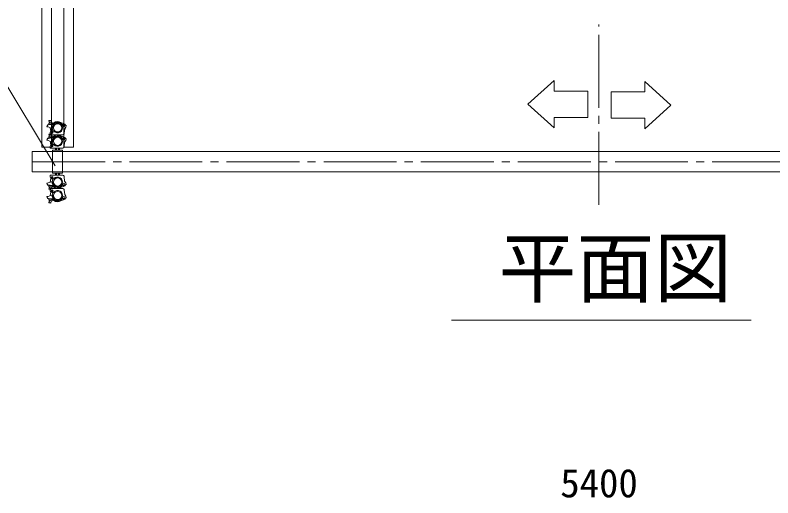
# Model space of a CAD drawing. Units: millimetres, scale not verified. Extents: x -9305 to 9305, y -6415 to 6415.
# Drawn here: x -7366 to -3622, y 1797 to 4180 of the extents above; entities that cross this region are included whole.
import ezdxf
from ezdxf.enums import TextEntityAlignment as Align

# ---------------------------------------------------------------- set-up
doc = ezdxf.new("R2010")
doc.units = ezdxf.units.MM
doc.header["$LTSCALE"] = 40
doc.linetypes.add('CHAIN2', pattern=[12, 9, -1, 1, -1])
doc.linetypes.add('DOUBLE_CHAIN2', pattern=[12.8, 9, -1, 0.6, -0.6, 0.6, -1])
for name, color, linetype, lineweight in [('0-0_0', 7, 'Continuous', 9), ('0-2_CLG-36', 7, 'CHAIN2', 9), ('0-4_CLGS-54', 7, 'Continuous', 9), ('0-7_TEXT', 7, 'Continuous', 9), ('0-A_寸法', 7, 'Continuous', 9)]:
    doc.layers.add(name, color=color, linetype=linetype, lineweight=lineweight)
doc.styles.add('ＭＳ ゴシック', font='')
doc.styles.get('ＭＳ ゴシック').set_extended_font_data('MS Gothic')

msp = doc.modelspace()

# ---------------------------------------------------------------- linework, layer by layer
at = {"layer": '0-0_0', "linetype": 'CHAIN2'}
msp.add_line((-4481.34, 3243.38), (-4481.34, 4133.66), dxfattribs=at)
at = {"layer": '0-0_0'}
for p, q in [((-4254.77, 3853.42), (-4125.82, 3736.42)), ((-4703.44, 3623.65), (-4832.38, 3740.65))]:
    msp.add_line(p, q, dxfattribs=at)
at = {"layer": '0-2_CLG-36'}
msp.add_line((-7281.54, 3456.84), (-1681.54, 3456.84), dxfattribs=at)
at = {"layer": '0-4_CLGS-54'}
for p, q in [((-7203.06, 3638.26), (-7202.88, 3637.9)), ((-7183.74, 3640.53), (-7202.88, 3637.9)), ((-7200.79, 3646.79), (-7199.45, 3639.41)), ((-7181.74, 3642.63), (-7200.43, 3639.24)), ((-7181.54, 3641.65), (-7200.33, 3638.24)), ((-7189.58, 3660.09), (-7199.42, 3658.28)), ((-7198.62, 3659.44), (-7199.42, 3658.27)), ((-7199.42, 3658.28), (-7197.51, 3647.88)), ((-7198.63, 3659.44), (-7196.54, 3648.07)), ((-7190.76, 3660.89), (-7198.62, 3659.44)), ((-7187.93, 3649.64), (-7197.11, 3647.97)), ((-7190.76, 3660.89), (-7189.58, 3660.09)), ((-7188.67, 3649.51), (-7190.76, 3660.89)), ((-7187.68, 3649.68), (-7189.59, 3660.09)), ((-7182.72, 3642.45), (-7184.07, 3649.83)), ((-7148.43, 3653.56), (-7128.59, 3645.96)), ((-7114.46, 3635.04), (-7123.04, 3640.84)), ((-7187.16, 3621.81), (-7203.46, 3628.14)), ((-7190.76, 3594.67), (-7198.63, 3593.22)), ((-7192.88, 3624.04), (-7189.71, 3606.77)), ((-7192.74, 3600.04), (-7192.74, 3589.04)), ((-7188.68, 3583.3), (-7190.77, 3594.67)), ((-7190.76, 3594.67), (-7189.59, 3593.87)), ((-7183.18, 3621.91), (-7186.39, 3621.74)), ((-7183.74, 3609.04), (-7179.04, 3609.04)), ((-7182.84, 3621.95), (-7180.47, 3609.06)), ((-7121.74, 3619.04), (-7123.79, 3598.06)), ((-7187.17, 3555.6), (-7203.47, 3561.93)), ((-7203.06, 3572.04), (-7202.89, 3571.68)), ((-7183.75, 3574.31), (-7202.89, 3571.68)), ((-7200.8, 3580.57), (-7199.46, 3573.19)), ((-7181.74, 3576.42), (-7200.44, 3573.02)), ((-7181.55, 3575.43), (-7200.34, 3572.02)), ((-7189.59, 3593.87), (-7199.43, 3592.06)), ((-7198.63, 3593.22), (-7199.43, 3592.05)), ((-7199.43, 3592.06), (-7197.52, 3581.66)), ((-7198.64, 3593.22), (-7196.55, 3581.85)), ((-7187.94, 3583.42), (-7197.12, 3581.75)), ((-7192.88, 3557.82), (-7189.72, 3540.55)), ((-7133.74, 3589.04), (-7192.74, 3589.04)), ((-7187.69, 3583.46), (-7189.6, 3593.88)), ((-7182.74, 3576.24), (-7184.08, 3583.62)), ((-7166.53, 3589.05), (-7146.53, 3589.05)), ((-7148.44, 3587.34), (-7128.6, 3579.74)), ((-7114.47, 3568.82), (-7123.05, 3574.63)), ((-7192.75, 3533.82), (-7192.75, 3522.82)), ((-7133.75, 3522.82), (-7192.75, 3522.82)), ((-7183.2, 3555.69), (-7186.4, 3555.52)), ((-7183.75, 3542.82), (-7179.04, 3542.82)), ((-7182.84, 3555.73), (-7180.48, 3542.84)), ((-7166.54, 3522.83), (-7146.54, 3522.83)), ((-7166.54, 3522.83), (-7166.54, 3512.89)), ((-7161.54, 3522.83), (-7161.54, 3512.89)), ((-7151.54, 3522.83), (-7151.54, 3512.89)), ((-7146.54, 3522.83), (-7146.54, 3512.89)), ((-7077.79, 3528.19), (-7126.39, 3528.19)), ((-7121.75, 3552.82), (-7123.8, 3531.84)), ((-7281.54, 3406.84), (-7281.54, 3506.84)), ((-7281.54, 3506.84), (-1831.76, 3506.84)), ((-7281.54, 3406.84), (-1831.76, 3406.84)), ((-7192.88, 3355.85), (-7189.72, 3373.12)), ((-7192.75, 3379.85), (-7192.75, 3390.85)), ((-7133.75, 3390.85), (-7192.75, 3390.85)), ((-7183.75, 3370.85), (-7179.04, 3370.85)), ((-7182.84, 3357.94), (-7180.48, 3370.83)), ((-7166.54, 3390.84), (-7166.54, 3400.78)), ((-7166.54, 3390.84), (-7146.54, 3390.84)), ((-7161.54, 3390.84), (-7161.54, 3400.78)), ((-7151.54, 3390.84), (-7151.54, 3400.78)), ((-7146.54, 3390.84), (-7146.54, 3400.78)), ((-7121.75, 3360.85), (-7123.8, 3381.82)), ((-7187.17, 3358.08), (-7203.47, 3351.74)), ((-7203.06, 3341.63), (-7202.89, 3341.98)), ((-7183.75, 3339.36), (-7202.89, 3341.98)), ((-7200.8, 3333.1), (-7199.46, 3340.48)), ((-7181.74, 3337.26), (-7200.44, 3340.65)), ((-7181.55, 3338.24), (-7200.34, 3341.64)), ((-7183.2, 3357.98), (-7186.4, 3358.15)), ((-7182.74, 3337.44), (-7184.08, 3330.06)), ((-7148.44, 3326.33), (-7128.6, 3333.93)), ((-7114.47, 3344.85), (-7123.05, 3339.04)), ((-7199.43, 3321.61), (-7197.52, 3332.01)), ((-7198.63, 3320.44), (-7199.43, 3321.62)), ((-7189.59, 3319.8), (-7199.43, 3321.61)), ((-7198.64, 3320.45), (-7196.55, 3331.82)), ((-7190.76, 3319), (-7198.63, 3320.44)), ((-7187.94, 3330.25), (-7197.12, 3331.92)), ((-7192.88, 3289.64), (-7189.71, 3306.9)), ((-7192.74, 3313.64), (-7192.74, 3324.64)), ((-7133.74, 3324.64), (-7192.74, 3324.64)), ((-7188.68, 3330.38), (-7190.77, 3319)), ((-7190.76, 3319), (-7189.59, 3319.8)), ((-7187.69, 3330.21), (-7189.6, 3319.8)), ((-7183.74, 3304.64), (-7179.04, 3304.64)), ((-7182.84, 3291.72), (-7180.47, 3304.62)), ((-7166.53, 3324.62), (-7146.53, 3324.62)), ((-7121.74, 3294.64), (-7123.79, 3315.61)), ((-7187.16, 3291.86), (-7203.46, 3285.52)), ((-7203.06, 3275.42), (-7202.88, 3275.77)), ((-7183.74, 3273.14), (-7202.88, 3275.77)), ((-7200.79, 3266.88), (-7199.45, 3274.26)), ((-7181.74, 3271.04), (-7200.43, 3274.44)), ((-7181.54, 3272.02), (-7200.33, 3275.43)), ((-7199.42, 3255.39), (-7197.51, 3265.8)), ((-7198.63, 3254.23), (-7196.54, 3265.6)), ((-7187.93, 3264.03), (-7197.11, 3265.7)), ((-7188.67, 3264.16), (-7190.76, 3252.78)), ((-7187.68, 3263.99), (-7189.59, 3253.58)), ((-7183.18, 3291.76), (-7186.39, 3291.94)), ((-7182.72, 3271.22), (-7184.07, 3263.84)), ((-7148.43, 3260.12), (-7128.59, 3267.71)), ((-7114.46, 3278.64), (-7123.04, 3272.82)), ((-7198.62, 3254.23), (-7199.42, 3255.4)), ((-7189.58, 3253.58), (-7199.42, 3255.39)), ((-7190.76, 3252.78), (-7198.62, 3254.23)), ((-7190.76, 3252.78), (-7189.58, 3253.58))]:
    msp.add_line(p, q, dxfattribs=at)
at = {"layer": '0-4_CLGS-54', "linetype": 'DOUBLE_CHAIN2'}
for p, q in [((-7181.74, 3506.84), (-7131.74, 3506.84)), ((-7181.74, 3406.84), (-7131.74, 3406.84))]:
    msp.add_line(p, q, dxfattribs=at)
at = {"layer": '0-4_CLGS-54'}
for points in [[(-7186.05, 3528.19), (-7186.05, 5728.19), (-7234.65, 5728.19), (-7234.65, 3528.19)], [(-7181.74, 3513.38), (-7131.74, 3513.38), (-7131.74, 3400.08), (-7181.74, 3400.08)]]:
    msp.add_lwpolyline(points, close=True, dxfattribs=at)
for points in [[(-7126.39, 3528.19), (-7126.39, 5728.19), (-7077.79, 5728.19), (-7077.79, 3528.19)], [(-7121.74, 3619.04), (-7115.74, 3627.54), (-7114.46, 3635.04)], [(-7121.75, 3552.82), (-7115.75, 3561.32), (-7114.47, 3568.82)], [(-7121.75, 3360.85), (-7115.75, 3352.35), (-7114.47, 3344.85)], [(-7121.74, 3294.64), (-7115.74, 3286.14), (-7114.46, 3278.64)]]:
    msp.add_lwpolyline(points, dxfattribs=at)
for centre, radius in [((-7156.53, 3623.7), 20.36), ((-7126.24, 3634.04), 5), ((-7183.74, 3600.54), 4.75), ((-7183.74, 3600.54), 2.25), ((-7156.54, 3557.48), 20.36), ((-7126.25, 3567.82), 5), ((-7183.75, 3534.32), 4.75), ((-7183.75, 3534.32), 2.25), ((-7183.75, 3379.35), 4.75), ((-7183.75, 3379.35), 2.25), ((-7156.54, 3356.48), 20.42), ((-7126.25, 3345.85), 5), ((-7183.74, 3313.14), 4.75), ((-7183.74, 3313.14), 2.25), ((-7156.53, 3289.97), 20.36), ((-7126.24, 3279.64), 5)]:
    msp.add_circle(centre, radius, dxfattribs=at)
for centre, radius, start, end in [((-7194.53, 3627.56), 15.01, 132.479, 174.343), ((-7203.98, 3637.88), 1, 21.664, 132.479), ((-7200.33, 3638.74), 0.5, 100.291, 289.984), ((-7193.46, 3630.2), 18.14, 86.763, 113.859), ((-7194.64, 3636.72), 5.51, 49.828, 150.774), ((-7185.09, 3631.72), 18.14, 86.763, 113.859), ((-7186.27, 3638.24), 5.51, 49.826, 150.775), ((-7156.54, 3623.34), 27.5, 64.68, 178.286), ((-7183.81, 3643.35), 2.82, 271.374, 323.267), ((-7181.66, 3642.14), 0.5, 270.616, 100.309), ((-7157.87, 3627.8), 27.43, 69.863, 149.651), ((-7156.54, 3623.34), 24.3, 222.065, 177.714), ((-7140.5, 3657.23), 10, 244.68, 276.446), ((-7149.87, 3634.86), 14.27, 3.379, 69.105), ((-7136.76, 3624.16), 23.29, 33.395, 96.446), ((-7127.14, 3634.78), 7.32, 55.902, 194.205), ((-7211, 3597.95), 31.13, 75.977, 87.16), ((-7183.74, 3600.04), 9, 90, 180), ((-7186.53, 3624.23), 2.5, 255.37, 358.286), ((-7183.32, 3624.4), 2.5, 273.067, 357.714), ((-7179.04, 3603.04), 6, 42.065, 90), ((-7133.74, 3599.04), 10, 270, 354.424), ((-7194.54, 3561.34), 15.01, 132.479, 174.343), ((-7211.01, 3531.73), 31.13, 75.977, 87.16), ((-7204, 3571.67), 1, 21.664, 132.479), ((-7200.34, 3572.53), 0.5, 100.291, 289.984), ((-7193.46, 3563.98), 18.14, 86.763, 113.859), ((-7194.64, 3570.5), 5.51, 49.828, 150.774), ((-7185.1, 3565.5), 18.14, 86.763, 113.859), ((-7186.28, 3572.02), 5.51, 49.826, 150.775), ((-7186.54, 3558.02), 2.5, 255.37, 358.286), ((-7156.55, 3557.12), 27.5, 64.68, 178.286), ((-7183.82, 3577.13), 2.82, 271.374, 323.267), ((-7183.33, 3558.19), 2.5, 273.067, 357.714), ((-7181.68, 3575.92), 0.5, 270.616, 100.309), ((-7157.88, 3561.58), 27.43, 69.863, 149.651), ((-7156.55, 3557.12), 24.3, 222.065, 177.714), ((-7140.51, 3591.02), 10, 244.68, 276.446), ((-7149.88, 3568.64), 14.27, 3.379, 69.105), ((-7136.78, 3557.94), 23.29, 33.395, 96.446), ((-7127.16, 3568.57), 7.32, 55.902, 194.205), ((-7183.75, 3533.82), 9, 90, 180), ((-7179.04, 3536.82), 6, 42.065, 90), ((-7133.75, 3532.82), 10, 270, 354.424), ((-7183.75, 3379.85), 9, 180, 270), ((-7156.55, 3356.55), 24.3, 182.286, 137.936), ((-7179.04, 3376.85), 6, 270, 317.935), ((-7133.75, 3380.85), 10, 5.576, 90), ((-7211.01, 3381.94), 31.13, 272.84, 284.023), ((-7194.54, 3352.33), 15.01, 185.657, 227.521), ((-7204, 3342), 1, 227.521, 338.336), ((-7200.34, 3341.14), 0.5, 70.016, 259.709), ((-7193.46, 3349.69), 18.14, 246.141, 273.237), ((-7194.64, 3343.16), 5.51, 209.226, 310.172), ((-7186.28, 3341.64), 5.51, 209.225, 310.174), ((-7186.54, 3355.66), 2.5, 1.714, 104.63), ((-7156.55, 3356.55), 27.5, 181.714, 295.32), ((-7183.82, 3336.54), 2.82, 36.733, 88.626), ((-7183.33, 3355.48), 2.5, 2.286, 86.933), ((-7181.68, 3337.75), 0.5, 259.691, 89.384), ((-7157.88, 3352.09), 27.43, 210.349, 290.137), ((-7149.88, 3345.03), 14.27, 290.895, 356.621), ((-7140.51, 3322.66), 10, 83.554, 115.32), ((-7136.78, 3355.73), 23.29, 263.554, 326.605), ((-7127.16, 3345.1), 7.32, 165.795, 304.098), ((-7183.74, 3313.64), 9, 180, 270), ((-7185.1, 3348.17), 18.14, 246.141, 273.237), ((-7156.54, 3290.34), 24.3, 182.286, 137.936), ((-7179.04, 3310.64), 6, 270, 317.935), ((-7133.74, 3314.64), 10, 5.576, 90), ((-7211, 3315.72), 31.13, 272.84, 284.023), ((-7194.53, 3286.12), 15.01, 185.657, 227.521), ((-7203.98, 3275.78), 1, 227.521, 338.336), ((-7200.33, 3274.92), 0.5, 70.016, 259.709), ((-7193.46, 3283.47), 18.14, 246.141, 273.237), ((-7194.64, 3276.95), 5.51, 209.226, 310.172), ((-7185.09, 3281.95), 18.14, 246.141, 273.237), ((-7186.27, 3275.43), 5.51, 209.225, 310.174), ((-7186.53, 3289.44), 2.5, 1.714, 104.63), ((-7156.54, 3290.34), 27.5, 181.714, 295.32), ((-7183.81, 3270.32), 2.82, 36.733, 88.626), ((-7183.32, 3289.27), 2.5, 2.286, 86.933), ((-7181.66, 3271.53), 0.5, 259.691, 89.384), ((-7157.87, 3285.87), 27.43, 210.349, 290.137), ((-7149.87, 3278.81), 14.27, 290.895, 356.621), ((-7140.5, 3256.44), 10, 83.554, 115.32), ((-7136.76, 3289.52), 23.29, 263.554, 326.605), ((-7127.14, 3278.88), 7.32, 165.795, 304.098)]:
    msp.add_arc(centre, radius, start, end, dxfattribs=at)
at = {"layer": '0-7_TEXT'}
for p, q in [((-7168.36, 3437.08), (-7553.96, 4073.72)), ((-5210.52, 2674.44), (-3729.66, 2674.44))]:
    msp.add_line(p, q, dxfattribs=at)
for points in [[(-4832.38, 3740.65), (-4703.44, 3857.41), (-4703.44, 3805.72), (-4536.8, 3805.72), (-4536.8, 3675.34), (-4703.44, 3675.34), (-4703.44, 3623.65)], [(-4125.82, 3736.42), (-4254.77, 3619.66), (-4254.77, 3671.36), (-4421.41, 3671.36), (-4421.41, 3801.73), (-4254.77, 3801.73), (-4254.77, 3853.42)]]:
    msp.add_lwpolyline(points, dxfattribs=at)

# ---------------------------------------------------------------- texts
at = {"layer": '0-7_TEXT', "style": 'ＭＳ ゴシック'}
msp.add_text('平面図', height=281.5, dxfattribs=at).set_placement((-4976.75, 2707.17), align=Align.BOTTOM_LEFT)
at = {"layer": '0-A_寸法', "style": 'ＭＳ ゴシック'}
msp.add_text('5400', height=140.8, dxfattribs=at).set_placement((-4672.55, 1757.44), align=Align.BOTTOM_LEFT)

doc.saveas('drawing.dxf')
